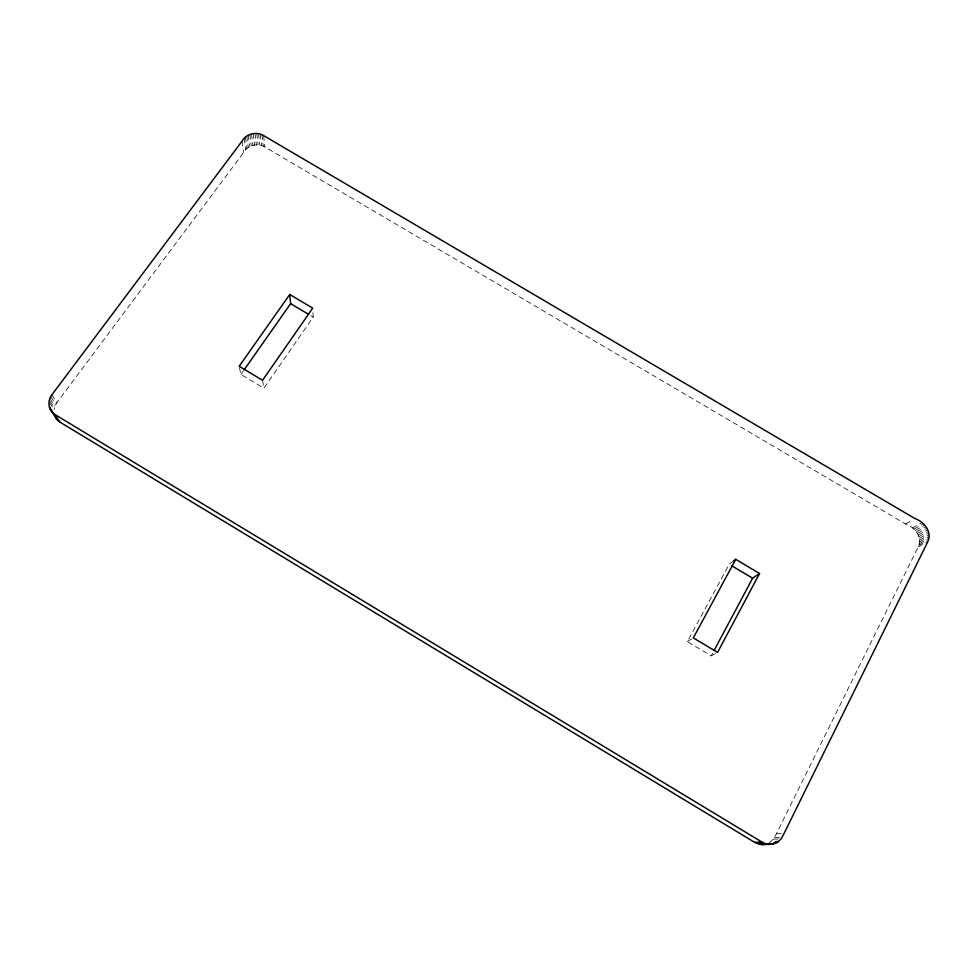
<?xml version="1.0" encoding="UTF-8"?>
<svg xmlns="http://www.w3.org/2000/svg" width="978" height="978" viewBox="0 0 978 978"><rect width="100%" height="100%" fill="white"/><g stroke="black" fill="none" stroke-linecap="round" stroke-linejoin="round"><path stroke-width="0.73" stroke-dasharray="4.89 3.67" d="M769.173 842.816L773.415 839.148L776.398 833.782L918.256 546.849C922.963 537.228 914.564 527.032 905.591 523.988L264.879 146.981C257.789 142.666 247.617 145.16 243.62 152.544L56.797 402.728L54.01 409.562M733.561 560.993L729.209 564.282L687.375 641.58L711.238 655.859L712.656 653.182M239.463 367.63L240.918 374.427L263.913 388.193L313.217 317.08L312.972 312.605M240.918 374.427L243.534 370.699M687.375 641.58L693.316 637.888M905.591 523.988L912.56 519.88M912.437 528.047L921.838 522.631M913.941 529.184L923.366 523.792M915.286 530.467L924.736 525.1M916.459 531.873L925.921 526.531M917.462 533.389L926.948 528.071M918.281 534.99L927.78 529.685M918.904 536.653L928.415 531.372M919.332 538.365L928.855 533.108M919.552 540.088L929.088 534.868M919.564 541.824L929.1 536.629M711.238 655.859L717.583 652.399M919.357 543.548L928.892 538.377M918.929 545.223L927.266 540.724M918.256 546.849L926.594 542.362M776.398 833.782L784.111 833.39M774.515 837.51L782.217 837.18M773.415 839.148L779.821 838.904M310.711 315.588L313.217 317.08M49.707 402.924L53.301 408.462M50.049 401.139L54.34 407.802M49.915 398.266L54.915 406.053M50.746 396.542L55.734 404.366M51.822 394.88L56.797 402.728M262.556 380.259L263.913 388.193M242.006 141.211L243.62 152.544M244.182 138.363L245.759 149.744M245.392 137.128L246.957 148.522M246.762 136.064L248.29 147.47M248.241 135.172L249.745 146.59M249.818 134.463L251.309 145.893M251.48 133.937L252.935 145.367M253.204 133.595L254.635 145.025M254.965 133.436L256.37 144.866M256.737 133.473L258.119 144.891M258.522 133.693L259.867 145.123M260.27 134.12L261.591 145.539M261.97 134.756L263.265 146.162M263.608 135.587L264.879 146.981"/><path stroke-width="1.47" d="M759.564 573.499L717.583 652.399L693.316 637.888L735.737 559.343L759.564 573.499L752.632 578.194L714.087 650.504M244.402 369.464L290.625 303.657L289.745 294.488L312.716 308.131L262.556 380.259L239.17 366.273L289.745 294.488M778.354 841.557L781.092 838.855L784.111 833.39L927.792 541.726C932.535 531.946 923.978 521.604 914.87 518.511L263.608 135.587C256.419 131.211 246.089 133.717 242.006 141.211L51.822 394.88C47.054 400.736 48.35 410.283 54.744 414.427L762.009 842.119C766.935 845.2 773.684 845.126 778.354 841.557L775.297 841.655M733.561 560.993L735.737 559.343M54.45 414.782L56.932 419.44L59.682 421.958L754.649 842.351L762.082 844.564L770.542 843.513M754.649 842.351L762.009 842.119M756.459 843.305L763.855 843.073M773.732 842.681L776.776 842.584M758.317 843.977L765.75 843.769M760.199 844.405L773.305 843.953M762.082 844.564L769.576 844.369M290.625 303.657L308.204 314.097M731.813 565.822L752.632 578.194M49.426 407.117L58.203 420.772M50.049 408.792L56.932 419.44M54.744 414.427L59.682 421.958"/></g></svg>
